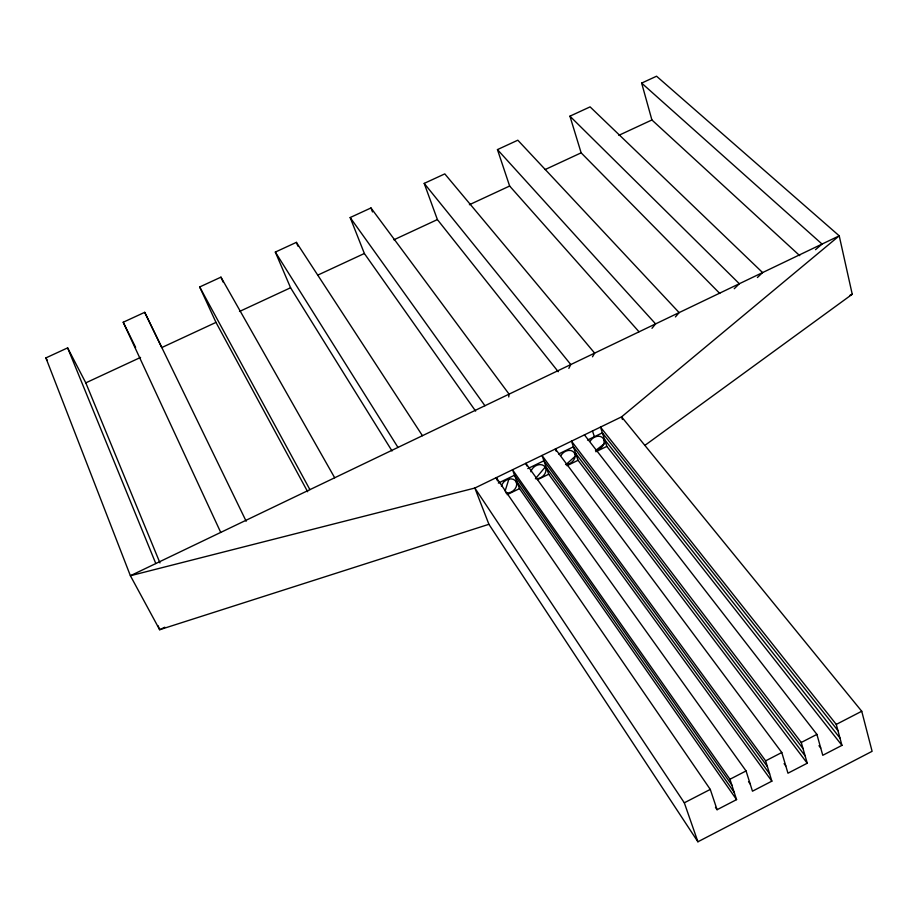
<?xml version="1.0" encoding="UTF-8"?>
<svg xmlns="http://www.w3.org/2000/svg" width="918" height="918" viewBox="0 0 918 918"><rect width="100%" height="100%" fill="white"/><g stroke="black" fill="none" stroke-linecap="round" stroke-linejoin="round"><path stroke-width="1.38" d="M508.733 396.966L509.077 394.143L370.975 207.95L350.171 217.543L364.366 253.494L475.627 411.103M505.084 491.107L508.893 479.047M568.85 368.37L570.789 364.549L424.208 183.393L444.794 173.892L594.635 353.12L592.5 356.804M651.987 328.311L655.59 323.893L497.453 149.6L517.821 140.202L679.136 312.602L675.418 316.928M535.401 478.771L545.441 466.803M734.239 288.734L739.334 283.731L569.929 116.173L590.09 106.878L762.594 272.577L757.407 277.523M566.337 464.267L574.829 456.636M815.528 249.673L822.046 244.062L641.648 83.09L656.554 76.217L839.224 235.834L852.237 294.253L645.01 445.287M545.659 468.077L546.313 467.514L769.628 773.897M595.461 450.623L604.503 443.612M574.898 454.123L575.747 453.572L805.143 755.927M807.243 763.225L578.065 460.297L571.478 441.156L801.253 742.467L807.243 763.225L787.965 773.208L781.792 752.508L555.379 448.971L556.17 451.22M841.944 745.37L606.855 446.389L600.475 427.088L836.264 724.405L841.944 745.37L822.769 755.296L816.905 734.389L584.433 434.868M697.909 841.783L684.312 802.802L474.847 488.043L488.915 524.304L697.909 841.783L872.1 751.314L861.738 711.255L621.589 416.852L474.847 488.043L130.39 575.735L45.9 357.905L67.634 347.876L85.799 382.852L159.962 562.906M684.312 802.802L710.28 789.411L496.282 477.647L497.51 480.906M715.466 807.347L717.084 809.71L736.569 799.624L729.948 779.256L746.059 770.948L525.83 463.303L526.806 465.954M746.059 770.948L752.473 791.19L771.854 781.161L765.635 760.85L781.792 752.508M801.253 742.467L816.905 734.389M836.264 724.405L861.738 711.255M537.604 479.632L548.712 474.227L771.854 781.161M507.115 494.653L519.508 488.617L736.569 799.624M567.003 465.69L578.065 460.297M595.839 451.748L606.855 446.389M164.815 627.224L159.652 629.725L130.39 575.735L839.224 235.834L621.589 416.852L622.438 419.48M849.655 295.504L852.237 294.253M527.77 468.605L543.904 460.767L767.391 766.599M498.336 483.086L514.539 475.214L731.864 785.142M558.592 453.997L573.417 446.802L803.02 748.595M587.52 440.055L602.38 432.837L837.962 730.659M603.883 439.997L604.618 439.63L839.959 738.038M85.799 382.852L140.58 357.412M307.656 491.738L215.982 322.402L161.775 347.566L144.711 312.327L123.219 322.241L220.733 532.417M239.495 311.477L290.57 287.759L392.02 450.956M317.777 275.125L364.366 253.494M393.856 239.805L437.393 219.586L558.247 371.721M469.385 204.725L509.639 186.033L638.962 331.719M545.166 169.543L581.14 152.836L719.792 293.462M618.835 135.325L651.906 119.971L799.704 255.64M215.982 322.402L199.688 286.967L220.951 277.156L334.691 477.773M290.57 287.759L275.331 252.071L296.376 242.363L422.441 435.694M488.915 524.304L159.652 629.725L158.08 625.743M516.26 482.065L517.029 481.939L734.228 792.406M818.971 745.714L820.715 747.986M784.087 763.638L785.797 765.933M765.635 760.85L542.01 455.454L548.712 474.227M350.171 217.543L484.934 405.722M748.526 781.631L750.178 783.961M729.948 779.256L512.519 469.764L519.508 488.617M275.331 252.071L397.976 447.422M199.688 286.967L309.917 489.65M45.9 357.905L47.231 360.407M123.219 322.241L135.623 347.36M144.711 312.327L246.173 521.24M220.951 277.156L223.235 282.228M296.376 242.363L297.971 246.196M67.634 347.876L155.808 563.549M370.975 207.95L372.524 211.943M424.208 183.393L437.393 219.586M497.453 149.6L509.639 186.033M710.28 789.411L717.084 809.71M592.489 430.967L594.382 436.727M569.929 116.173L581.14 152.836M641.648 83.09L651.906 119.971M561.001 455.431A8.193 6.369 -36.9 0 1 570.801 450.531A8.193 6.369 -36.9 0 1 574.657 458.289A8.193 6.369 -36.9 0 1 565.534 464.542M530.902 471.749A8.216 6.403 -35.8 0 1 540.036 464.588A8.216 6.403 -35.8 0 1 545.797 471.577A8.216 6.403 -35.8 0 1 536.663 478.737M501.446 486.333A8.228 6.426 -34.7 0 1 510.993 478.863A8.228 6.426 -34.7 0 1 516.26 486.735A8.228 6.426 -34.7 0 1 505.807 492.84M596.138 450.313A8.182 6.346 -37.9 0 0 604.021 440.319L603.39 438.758A8.182 6.346 -37.9 0 0 597.125 436.348A8.182 6.346 -37.9 0 0 590.354 440.938"/></g></svg>
